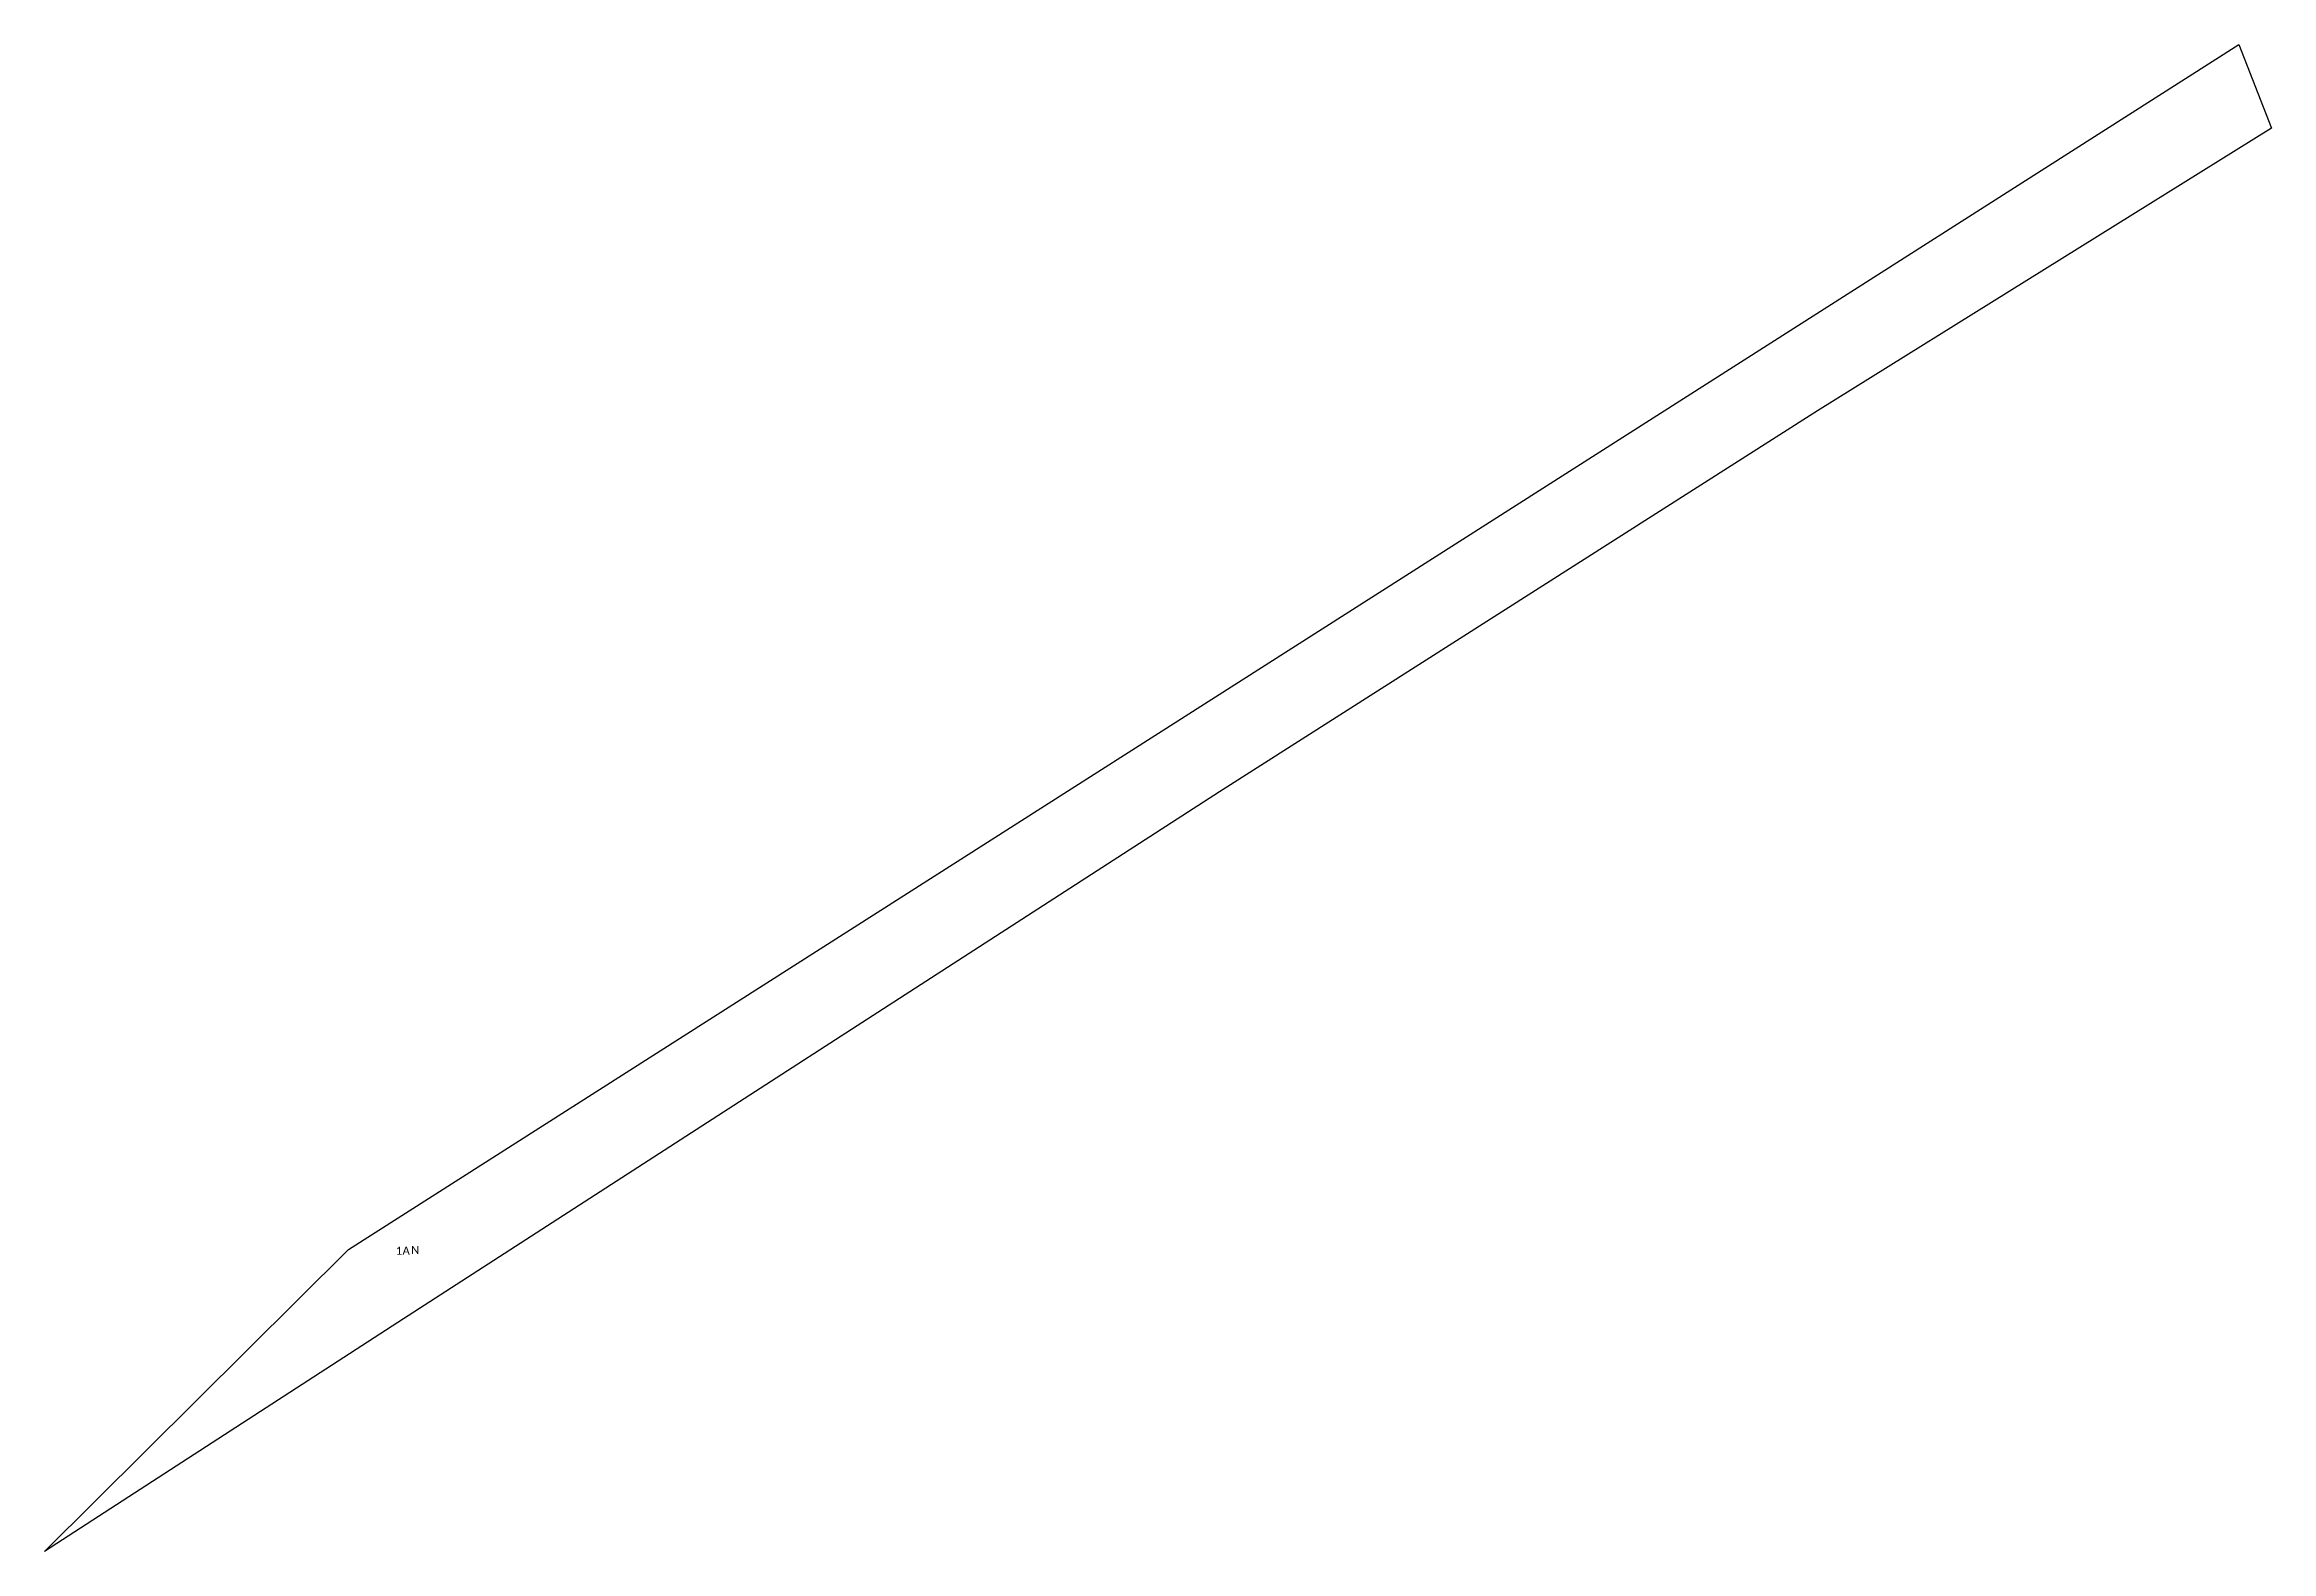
# Model space of a CAD drawing. Extents: x 613193 to 613470, y 647163 to 647351.
import ezdxf

# ---------------------------------------------------------------- set-up
doc = ezdxf.new("R2010")
doc.units = 0
for name, color, linetype in [('_CAT_FOL', 7, 'Continuous'), ('_IMPREJMUIT', 150, 'Continuous'), ('_NR_PARCELA', 50, 'Continuous'), ('_PARCELA_NOU_feb2025', 50, 'Continuous')]:
    doc.layers.add(name, color=color, linetype=linetype)
doc.styles.add('texte', font='')
doc.styles.get('texte').set_extended_font_data('Calibri')

msp = doc.modelspace()

# ---------------------------------------------------------------- linework, layer by layer
at = {"layer": '_PARCELA_NOU_feb2025'}
msp.add_lwpolyline([(613469.87, 647340.25), (613413.35, 647305.06), (613338.85, 647257.61), (613236.53, 647191.52), (613192.52, 647162.99), (613230.39, 647200.59), (613465.82, 647350.66)], close=True, dxfattribs=at)

# ---------------------------------------------------------------- texts
at = {"layer": '_CAT_FOL', "style": 'texte'}
msp.add_text('A', height=1, dxfattribs=at).set_placement((613237.11, 647199.96))
at = {"layer": '_IMPREJMUIT', "style": 'texte'}
msp.add_text('N', height=1, dxfattribs=at).set_placement((613238.18, 647200.04))
at = {"layer": '_NR_PARCELA', "style": 'texte'}
msp.add_text('1', height=1, dxfattribs=at).set_placement((613236.28, 647199.95))

doc.saveas('drawing.dxf')
